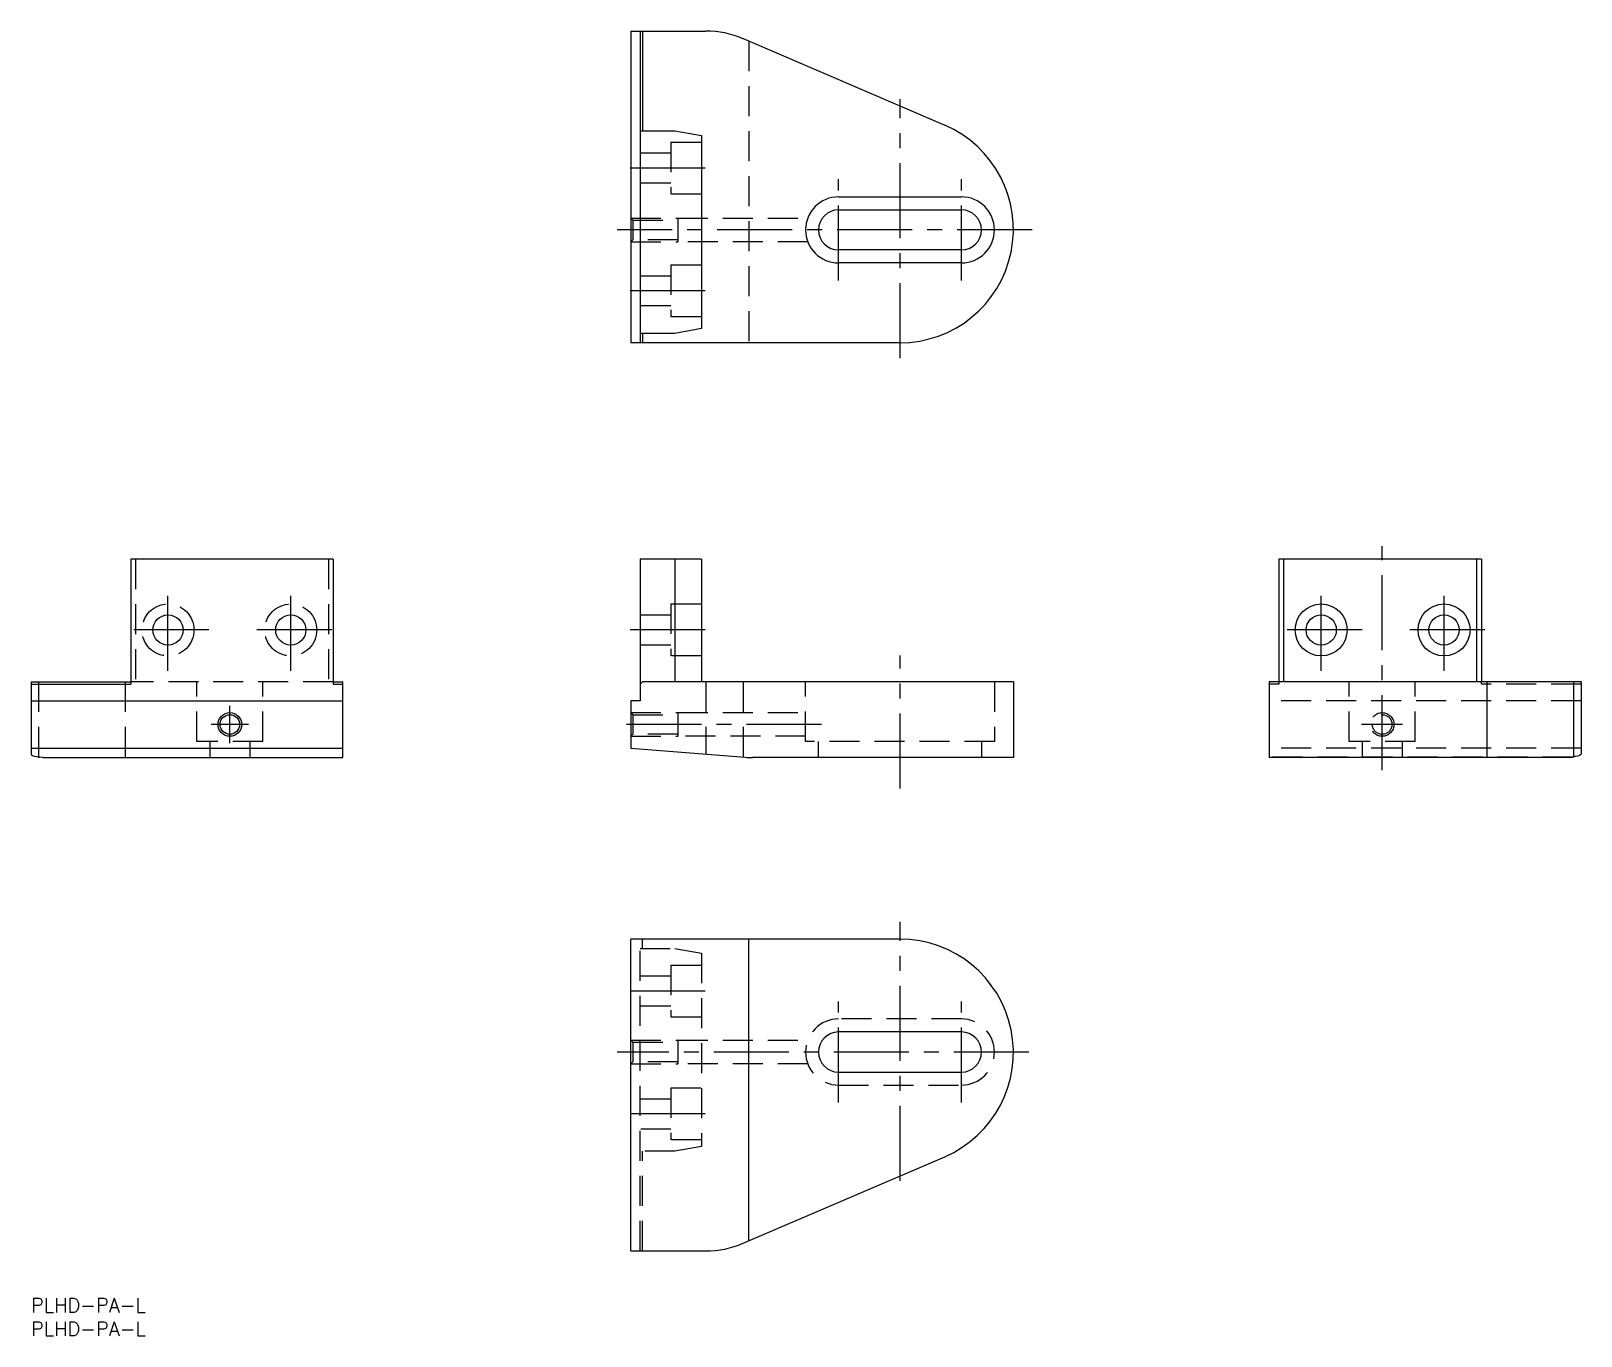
# Model space of a CAD drawing. Extents: x 0 to 328, y -8 to 268.
import ezdxf

# ---------------------------------------------------------------- set-up
doc = ezdxf.new("R2010")
doc.units = 0
doc.header["$LTSCALE"] = 0.5
doc.linetypes.add('CENTER', pattern=[50.8, 31.75, -6.35, 6.35, -6.35])
doc.linetypes.add('DASHED', pattern=[19.05, 12.7, -6.35])
for name, color, linetype in [('MSM_CENTER', 1, 'CENTER'), ('MSM_CONTINUOUS', 7, 'CONTINUOUS'), ('MSM_DASHED', 4, 'DASHED'), ('MSM_NARROW', 5, 'CONTINUOUS'), ('MSM_PART_NUMBER', 7, 'CONTINUOUS')]:
    doc.layers.add(name, color=color, linetype=linetype)
doc.styles.get("Standard").update_dxf_attribs({"font": 'txt.shx', "height": 3, "bigfont": 'bigfont.shx'})

msp = doc.modelspace()

# ---------------------------------------------------------------- linework, layer by layer
at = {"layer": 'MSM_CENTER'}
for p, q in [((183.97, 198.97), (183.97, 253.79)), ((142.72, 239.22), (126.22, 239.22)), ((170.97, 215.41), (170.97, 236.83)), ((196.97, 215.41), (196.97, 236.83)), ((211.93, 226.12), (124.12, 226.12)), ((142.72, 213.22), (126.22, 213.22)), ((286.04, 111.8), (286.04, 159.19)), ((29, 132.78), (29, 150.11)), ((55, 132.78), (55, 150.11)), ((273.14, 132.78), (273.14, 150.11)), ((299.14, 132.78), (299.14, 150.11)), ((37.66, 141.44), (20.34, 141.44)), ((63.66, 141.44), (46.34, 141.44)), ((142.72, 141.44), (126.22, 141.44)), ((281.8, 141.44), (264.48, 141.44)), ((307.8, 141.44), (290.48, 141.44)), ((183.97, 107.88), (183.97, 136.01)), ((42.1, 117.51), (42.1, 125.38)), ((46.04, 121.44), (38.16, 121.44)), ((167.37, 121.44), (124.12, 121.44)), ((290.38, 121.44), (281.7, 121.44)), ((183.97, 24.85), (183.97, 79.66)), ((142.72, 65), (126.22, 65)), ((170.97, 41.39), (170.97, 62.81)), ((196.97, 41.39), (196.97, 62.81)), ((211.25, 52.1), (124.12, 52.1)), ((142.72, 39), (126.22, 39))]:
    msp.add_line(p, q, dxfattribs=at)
at = {"layer": 'MSM_CONTINUOUS'}
for p, q in [((126.97, 268.22), (126.97, 202.22)), ((126.97, 268.22), (142.86, 268.22)), ((128.97, 268.22), (128.97, 202.22)), ((129.47, 268.22), (129.47, 247.12)), ((150.75, 266.6), (193.43, 248.28)), ((128.97, 247.12), (136.3, 247.12)), ((136.3, 247.12), (141.97, 246.12)), ((141.97, 246.12), (141.97, 205.22)), ((170.97, 233.12), (196.97, 233.12)), ((170.97, 230.37), (196.97, 230.37)), ((196.97, 221.87), (170.97, 221.87)), ((196.97, 219.12), (170.97, 219.12)), ((136.3, 204.22), (128.97, 204.22)), ((129.47, 204.22), (129.47, 202.22)), ((141.97, 205.22), (136.3, 204.22)), ((183.97, 202.22), (126.97, 202.22)), ((64, 156.44), (21.1, 156.44)), ((21.1, 156.44), (21.1, 129.94)), ((64, 156.44), (64, 129.94)), ((141.97, 156.44), (128.97, 156.44)), ((128.97, 156.44), (128.97, 126.44)), ((136.3, 156.44), (136.3, 130.44)), ((141.97, 156.44), (141.97, 130.44)), ((307.04, 156.44), (264.14, 156.44)), ((264.14, 156.44), (264.14, 130.44)), ((265.14, 156.44), (265.14, 130.44)), ((306.04, 156.44), (306.04, 130.44)), ((307.04, 156.44), (307.04, 130.44)), ((0, 130.44), (21.1, 130.44)), ((0, 130.44), (0, 115.17)), ((0, 129.94), (21.1, 129.94)), ((64, 130.44), (66, 130.44)), ((64, 129.94), (66, 129.94)), ((66, 114.44), (66, 130.44)), ((129.47, 130.44), (128.97, 129.94)), ((207.97, 130.44), (129.47, 130.44)), ((207.97, 130.44), (207.97, 114.44)), ((262.14, 130.44), (262.14, 114.44)), ((328.14, 130.44), (262.14, 130.44)), ((308.19, 130.44), (308.19, 114.44)), ((326.52, 130.44), (326.52, 114.54)), ((328.14, 130.44), (328.14, 115.17)), ((0, 126.44), (66, 126.44)), ((126.97, 126.44), (126.97, 116.44)), ((128.97, 126.44), (126.97, 126.44)), ((0, 116.44), (66, 116.44)), ((0, 115.17), (0.08, 115.03)), ((0.08, 115.03), (0.3, 114.9)), ((0.3, 114.9), (0.68, 114.76)), ((126.97, 116.44), (151.17, 114.51)), ((327.83, 114.9), (327.46, 114.76)), ((328.06, 115.03), (327.83, 114.9)), ((328.14, 115.17), (328.06, 115.03)), ((0.68, 114.76), (1.21, 114.63)), ((1.21, 114.63), (1.62, 114.54)), ((1.62, 114.54), (1.8, 114.51)), ((2.49, 114.44), (1.8, 114.51)), ((2.49, 114.44), (66, 114.44)), ((207.97, 114.44), (152.77, 114.44)), ((325.65, 114.44), (262.14, 114.44)), ((325.65, 114.44), (326.33, 114.51)), ((326.52, 114.54), (326.33, 114.51)), ((326.93, 114.63), (326.52, 114.54)), ((327.46, 114.76), (326.93, 114.63)), ((126.97, 10), (126.97, 76)), ((183.97, 76), (126.97, 76)), ((151.97, 12.15), (151.97, 76)), ((196.97, 56.35), (170.97, 56.35)), ((170.97, 47.85), (196.97, 47.85)), ((150.75, 11.62), (193.43, 29.95)), ((126.97, 10), (142.86, 10))]:
    msp.add_line(p, q, dxfattribs=at)
for centre, radius in [((29, 141.44), 3.2), ((55, 141.44), 3.2), ((273.14, 141.44), 5.5), ((273.14, 141.44), 3.2), ((299.14, 141.44), 5.5), ((299.14, 141.44), 3.2), ((42.1, 121.44), 2.07)]:
    msp.add_circle(centre, radius, dxfattribs=at)
for centre, radius, start, end in [((142.86, 248.22), 20, 66.7685, 90), ((183.97, 226.22), 24, 270, 66.7685), ((170.97, 226.12), 7, 90, 270), ((196.97, 226.12), 7, 270, 90), ((170.97, 226.12), 4.25, 90, 270), ((196.97, 226.12), 4.25, 270, 90), ((152.77, 134.44), 20, 265.4261, 270), ((183.97, 52), 24, 293.2315, 90), ((170.97, 52.1), 4.25, 90, 270), ((196.97, 52.1), 4.25, 270, 90), ((142.86, 30), 20, 270, 293.2315)]:
    msp.add_arc(centre, radius, start, end, dxfattribs=at)
at = {"layer": 'MSM_DASHED'}
for p, q in [((151.97, 266.08), (151.97, 202.22)), ((135.47, 244.72), (135.47, 233.72)), ((135.47, 244.72), (141.97, 244.72)), ((128.97, 242.42), (135.47, 242.42)), ((135.47, 236.02), (128.97, 236.02)), ((141.97, 233.72), (135.47, 233.72)), ((126.97, 228.62), (127.4, 228.19)), ((126.97, 228.62), (136.97, 228.62)), ((127.4, 228.19), (136.97, 228.19)), ((127.4, 228.19), (127.4, 224.05)), ((136.97, 228.62), (136.97, 223.62)), ((136.97, 228.62), (164.43, 228.62)), ((127.4, 224.05), (126.97, 223.62)), ((126.97, 223.62), (136.97, 223.62)), ((136.97, 224.05), (127.4, 224.05)), ((164.43, 223.62), (136.97, 223.62)), ((135.47, 218.72), (135.47, 207.72)), ((135.47, 218.72), (141.97, 218.72)), ((128.97, 216.42), (135.47, 216.42)), ((135.47, 210.02), (128.97, 210.02)), ((141.97, 207.72), (135.47, 207.72)), ((22.1, 156.44), (22.1, 130.44)), ((63, 156.44), (63, 130.44)), ((128.97, 144.64), (135.47, 144.64)), ((135.47, 146.94), (141.97, 146.94)), ((135.47, 146.94), (135.47, 135.94)), ((135.47, 138.24), (128.97, 138.24)), ((141.97, 135.94), (135.47, 135.94)), ((1.62, 130.44), (1.62, 114.54)), ((19.95, 130.44), (19.95, 114.44)), ((64, 130.44), (21.1, 130.44)), ((35.1, 117.84), (35.1, 130.44)), ((49.1, 117.84), (49.1, 130.44)), ((142.86, 130.44), (142.86, 115.17)), ((150.75, 130.44), (150.75, 114.54)), ((163.97, 117.84), (163.97, 130.44)), ((203.97, 130.44), (203.97, 117.84)), ((264.14, 129.94), (262.14, 129.94)), ((264.14, 130.44), (264.14, 129.94)), ((279.04, 117.84), (279.04, 130.44)), ((293.04, 117.84), (293.04, 130.44)), ((307.04, 129.94), (307.04, 130.44)), ((328.14, 129.94), (307.04, 129.94)), ((328.14, 126.44), (262.14, 126.44)), ((126.97, 123.94), (127.4, 123.51)), ((126.97, 123.94), (136.97, 123.94)), ((127.4, 123.51), (136.97, 123.51)), ((127.4, 123.51), (127.4, 119.38)), ((136.97, 123.94), (163.97, 123.94)), ((136.97, 123.94), (136.97, 118.94)), ((127.4, 119.38), (126.97, 118.94)), ((126.97, 118.94), (136.97, 118.94)), ((136.97, 119.38), (127.4, 119.38)), ((163.97, 118.94), (136.97, 118.94)), ((49.1, 117.84), (35.1, 117.84)), ((37.85, 117.84), (37.85, 114.44)), ((46.35, 117.84), (46.35, 114.44)), ((203.97, 117.84), (163.97, 117.84)), ((166.72, 114.44), (166.72, 117.84)), ((201.22, 117.84), (201.22, 114.44)), ((328.14, 116.44), (262.14, 116.44)), ((293.04, 117.84), (279.04, 117.84)), ((281.79, 117.84), (281.79, 114.44)), ((290.29, 117.84), (290.29, 114.44)), ((326.33, 114.51), (262.14, 114.51)), ((128.97, 10), (128.97, 76)), ((129.47, 74), (129.47, 76)), ((128.97, 74), (136.3, 74)), ((136.3, 74), (141.97, 73)), ((141.97, 73), (141.97, 32.1)), ((135.47, 70.5), (141.97, 70.5)), ((135.47, 70.5), (135.47, 59.5)), ((128.97, 68.2), (135.47, 68.2)), ((135.47, 61.8), (128.97, 61.8)), ((141.97, 59.5), (135.47, 59.5)), ((196.97, 59.1), (170.97, 59.1)), ((126.97, 54.6), (127.4, 54.17)), ((126.97, 54.6), (136.97, 54.6)), ((127.4, 54.17), (136.97, 54.17)), ((127.4, 54.17), (127.4, 50.03)), ((136.97, 54.6), (164.43, 54.6)), ((136.97, 54.6), (136.97, 49.6)), ((127.4, 50.03), (126.97, 49.6)), ((126.97, 49.6), (136.97, 49.6)), ((136.97, 50.03), (127.4, 50.03)), ((164.43, 49.6), (136.97, 49.6)), ((135.47, 44.5), (141.97, 44.5)), ((135.47, 44.5), (135.47, 33.5)), ((170.97, 45.1), (196.97, 45.1)), ((128.97, 42.2), (135.47, 42.2)), ((135.47, 35.8), (128.97, 35.8)), ((141.97, 33.5), (135.47, 33.5)), ((136.3, 31.1), (128.97, 31.1)), ((129.47, 10), (129.47, 31.1)), ((141.97, 32.1), (136.3, 31.1))]:
    msp.add_line(p, q, dxfattribs=at)
for centre, radius in [((29, 141.44), 5.5), ((55, 141.44), 5.5), ((286.04, 121.44), 2.5), ((286.04, 121.44), 2.07)]:
    msp.add_circle(centre, radius, dxfattribs=at)
for centre, start, end in [((170.97, 52.1), 90, 270), ((196.97, 52.1), 270, 90)]:
    msp.add_arc(centre, 7, start, end, dxfattribs=at)
at = {"layer": 'MSM_NARROW'}
msp.add_circle((42.1, 121.44), 2.5, dxfattribs=at)

# ---------------------------------------------------------------- texts
at = {"layer": 'MSM_PART_NUMBER'}
for p in [(0, -3), (0, -8)]:
    msp.add_text('PLHD-PA-L', height=3, dxfattribs=at).set_placement(p)

doc.saveas('drawing.dxf')
